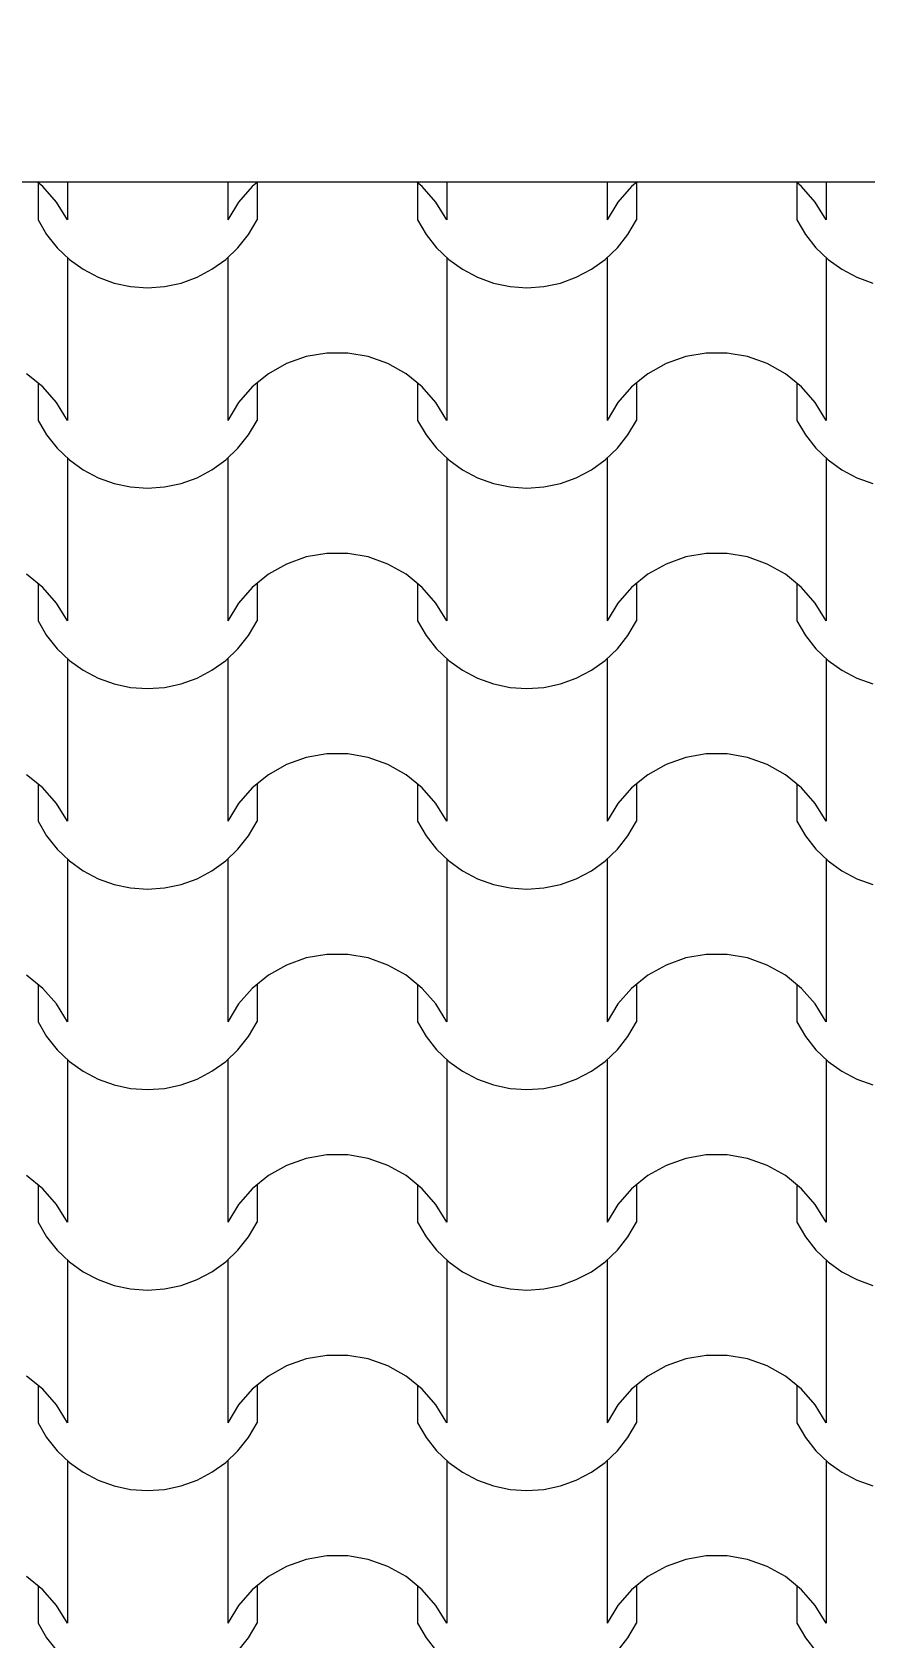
# Model space of a CAD drawing. Header units: millimetres. Extents: x 318905 to 439572, y -5133 to 105868.
# Drawn here: x 367604 to 368228, y 6543 to 7747 of the extents above; entities that cross this region are included whole.
import ezdxf

# ---------------------------------------------------------------- set-up
doc = ezdxf.new("R2010")
doc.units = ezdxf.units.MM
doc.header["$MEASUREMENT"] = 0
for name, color, linetype, lineweight in [('0_Stylo_No__98', 154, 'Continuous', 0), ('2D -  Dessin général_Stylo_No__1', 7, 'Continuous', 5), ('OMBRES_Stylo_No__1', 7, 'Continuous', 5)]:
    doc.layers.add(name, color=color, linetype=linetype, lineweight=lineweight)
doc.layers.add('OMBRES_Stylo_No__82', color=7, linetype='Continuous', lineweight=13, true_color=0xaaaaaa)
doc.styles.add('STYLE_GENERE_3', font='')
doc.styles.get('STYLE_GENERE_3').set_extended_font_data('Arial')
doc.dimstyles.new('STYLE_GENERE__1', dxfattribs={"dimtxt": 200, "dimasz": 142.5, "dimexe": 0.18, "dimexo": 500, "dimgap": 0.09, "dimtad": 0, "dimtih": 1, "dimtoh": 1, "dimlfac": 0.001, "dimzin": 0, "dimdsep": 46, "dimtxsty": 'STYLE_GENERE_3', "dimblk": 'ARROWHEAD_6', "dimblk1": 'ARROWHEAD_6', "dimblk2": 'ARROWHEAD_6', "dimcen": 0.09, "dimclrd": 154, "dimclre": 154, "dimclrt": 154, "dimazin": 0, "dimtfac": 1, "dimtdec": 4, "dimtmove": 0, "dimatfit": 3, "dimfxl": 0, "dimtolj": 1, "dimtzin": 0, "dimarcsym": 0})

# ---------------------------------------------------------------- blocks, each defined once
blk = doc.blocks.new('*X107')
at = {"layer": 'OMBRES_Stylo_No__82', "linetype": 'Continuous'}
for p, q in [((367611.9, 7631.3), (367607.9, 7634.5)), ((367608.3, 7634.2), (367608.3, 7606.2)), ((367630.3, 7634.5), (367630.3, 7606.2)), ((367750.5, 7634.5), (367750.5, 7606.2)), ((367772.9, 7634.5), (367768.9, 7631.3)), ((367772.5, 7634.2), (367772.5, 7606.2)), ((367896.3, 7631.3), (367892.4, 7634.5)), ((367892.8, 7634.2), (367892.8, 7606.2)), ((367914.8, 7634.5), (367914.8, 7606.2)), ((368035, 7634.5), (368035, 7606.2)), ((368057.3, 7634.5), (368053.4, 7631.3)), ((368057, 7634.2), (368057, 7606.2)), ((368180.8, 7631.3), (368176.9, 7634.5)), ((368177.2, 7634.2), (368177.2, 7606.2)), ((368199.2, 7634.5), (368199.2, 7606.2)), ((367622.1, 7619.5), (367611.9, 7631.3)), ((367768.9, 7631.3), (367758.7, 7619.5)), ((367906.6, 7619.5), (367896.3, 7631.3)), ((368053.4, 7631.3), (368043.1, 7619.5)), ((368191.1, 7619.5), (368180.8, 7631.3)), ((367630.3, 7606.2), (367622.1, 7619.5)), ((367758.7, 7619.5), (367750.5, 7606.2)), ((367914.8, 7606.2), (367906.6, 7619.5)), ((368043.1, 7619.5), (368035, 7606.2)), ((368199.2, 7606.2), (368191.1, 7619.5)), ((367608.3, 7606.2), (367614.7, 7595.2)), ((367766.1, 7595.2), (367772.5, 7606.2)), ((367892.8, 7606.2), (367899.2, 7595.2)), ((368050.6, 7595.2), (368057, 7606.2)), ((368177.2, 7606.2), (368183.7, 7595.2)), ((367614.7, 7595.2), (367622.6, 7585.3)), ((367758.2, 7585.3), (367766.1, 7595.2)), ((367899.2, 7595.2), (367907.1, 7585.3)), ((368042.7, 7585.3), (368050.6, 7595.2)), ((368183.7, 7595.2), (368191.6, 7585.3)), ((367622.6, 7585.3), (367631.8, 7576.5)), ((367630.3, 7577.8), (367630.3, 7516.8)), ((367631.8, 7576.5), (367642.1, 7569.1)), ((367738.7, 7569.1), (367749, 7576.5)), ((367749, 7576.5), (367758.2, 7585.3)), ((367750.5, 7577.8), (367750.5, 7516.8)), ((367907.1, 7585.3), (367916.3, 7576.5)), ((367914.8, 7577.8), (367914.8, 7516.8)), ((367916.3, 7576.5), (367926.6, 7569.1)), ((368023.2, 7569.1), (368033.5, 7576.5)), ((368033.5, 7576.5), (368042.7, 7585.3)), ((368035, 7577.8), (368035, 7516.8)), ((368191.6, 7585.3), (368200.8, 7576.5)), ((368199.2, 7577.8), (368199.2, 7516.8)), ((368200.8, 7576.5), (368211.1, 7569.1)), ((367642.1, 7569.1), (367653.3, 7563.1)), ((367653.3, 7563.1), (367665.3, 7558.8)), ((367715.5, 7558.8), (367727.5, 7563.1)), ((367727.5, 7563.1), (367738.7, 7569.1)), ((367926.6, 7569.1), (367937.8, 7563.1)), ((367937.8, 7563.1), (367949.8, 7558.8)), ((368000, 7558.8), (368011.9, 7563.1)), ((368011.9, 7563.1), (368023.2, 7569.1)), ((368211.1, 7569.1), (368222.3, 7563.1)), ((368222.3, 7563.1), (368234.3, 7558.8)), ((367665.3, 7558.8), (367677.7, 7556.2)), ((367677.7, 7556.2), (367690.4, 7555.3)), ((367690.4, 7555.3), (367703.1, 7556.2)), ((367703.1, 7556.2), (367715.5, 7558.8)), ((367949.8, 7558.8), (367962.2, 7556.2)), ((367962.2, 7556.2), (367974.9, 7555.3)), ((367974.9, 7555.3), (367987.6, 7556.2)), ((367987.6, 7556.2), (368000, 7558.8)), ((367630.3, 7516.8), (367630.3, 7455.8)), ((367750.5, 7516.8), (367750.5, 7455.8)), ((367914.8, 7516.8), (367914.8, 7455.8)), ((368035, 7516.8), (368035, 7455.8)), ((368199.2, 7516.8), (368199.2, 7455.8)), ((367809.4, 7503.7), (367794.7, 7498.5)), ((367824.8, 7506.3), (367809.4, 7503.7)), ((367832.6, 7506.3), (367824.8, 7506.3)), ((367840.5, 7506.3), (367832.6, 7506.3)), ((367855.9, 7503.7), (367840.5, 7506.3)), ((367870.6, 7498.5), (367855.9, 7503.7)), ((368093.9, 7503.7), (368079.2, 7498.5)), ((368109.3, 7506.3), (368093.9, 7503.7)), ((368117.1, 7506.3), (368109.3, 7506.3)), ((368124.9, 7506.3), (368117.1, 7506.3)), ((368140.3, 7503.7), (368124.9, 7506.3)), ((368155.1, 7498.5), (368140.3, 7503.7)), ((367611.9, 7481), (367599.7, 7490.8)), ((367781.1, 7490.8), (367768.9, 7481)), ((367794.7, 7498.5), (367781.1, 7490.8)), ((367884.2, 7490.8), (367870.6, 7498.5)), ((367896.3, 7481), (367884.2, 7490.8)), ((368065.5, 7490.8), (368053.4, 7481)), ((368079.2, 7498.5), (368065.5, 7490.8)), ((368168.7, 7490.8), (368155.1, 7498.5)), ((368180.8, 7481), (368168.7, 7490.8)), ((367608.3, 7483.9), (367608.3, 7455.8)), ((367622.1, 7469.2), (367611.9, 7481)), ((367768.9, 7481), (367758.7, 7469.2)), ((367772.5, 7483.9), (367772.5, 7455.8)), ((367892.8, 7483.9), (367892.8, 7455.8)), ((367906.6, 7469.2), (367896.3, 7481)), ((368053.4, 7481), (368043.1, 7469.2)), ((368057, 7483.9), (368057, 7455.8)), ((368177.2, 7483.9), (368177.2, 7455.8)), ((368191.1, 7469.2), (368180.8, 7481)), ((367630.3, 7455.8), (367622.1, 7469.2)), ((367758.7, 7469.2), (367750.5, 7455.8)), ((367914.8, 7455.8), (367906.6, 7469.2)), ((368043.1, 7469.2), (368035, 7455.8)), ((368199.2, 7455.8), (368191.1, 7469.2)), ((367608.3, 7455.8), (367614.7, 7444.9)), ((367766.1, 7444.9), (367772.5, 7455.8)), ((367892.8, 7455.8), (367899.2, 7444.9)), ((368050.6, 7444.9), (368057, 7455.8)), ((368177.2, 7455.8), (368183.7, 7444.9)), ((367614.7, 7444.9), (367622.6, 7434.9)), ((367758.2, 7434.9), (367766.1, 7444.9)), ((367899.2, 7444.9), (367907.1, 7434.9)), ((368042.7, 7434.9), (368050.6, 7444.9)), ((368183.7, 7444.9), (368191.6, 7434.9)), ((367622.6, 7434.9), (367631.8, 7426.2)), ((367749, 7426.2), (367758.2, 7434.9)), ((367907.1, 7434.9), (367916.3, 7426.2)), ((368033.5, 7426.2), (368042.7, 7434.9)), ((368191.6, 7434.9), (368200.8, 7426.2)), ((367630.3, 7427.4), (367630.3, 7366.5)), ((367631.8, 7426.2), (367642.1, 7418.7)), ((367642.1, 7418.7), (367653.3, 7412.8)), ((367727.5, 7412.8), (367738.7, 7418.7)), ((367738.7, 7418.7), (367749, 7426.2)), ((367750.5, 7427.4), (367750.5, 7366.5)), ((367914.8, 7427.4), (367914.8, 7366.5)), ((367916.3, 7426.2), (367926.6, 7418.7)), ((367926.6, 7418.7), (367937.8, 7412.8)), ((368011.9, 7412.8), (368023.2, 7418.7)), ((368023.2, 7418.7), (368033.5, 7426.2)), ((368035, 7427.4), (368035, 7366.5)), ((368199.2, 7427.4), (368199.2, 7366.5)), ((368200.8, 7426.2), (368211.1, 7418.7)), ((368211.1, 7418.7), (368222.3, 7412.8)), ((367653.3, 7412.8), (367665.3, 7408.5)), ((367665.3, 7408.5), (367677.7, 7405.9)), ((367677.7, 7405.9), (367690.4, 7405)), ((367690.4, 7405), (367703.1, 7405.9)), ((367703.1, 7405.9), (367715.5, 7408.5)), ((367715.5, 7408.5), (367727.5, 7412.8)), ((367937.8, 7412.8), (367949.8, 7408.5)), ((367949.8, 7408.5), (367962.2, 7405.9)), ((367962.2, 7405.9), (367974.9, 7405)), ((367974.9, 7405), (367987.6, 7405.9)), ((367987.6, 7405.9), (368000, 7408.5)), ((368000, 7408.5), (368011.9, 7412.8)), ((368222.3, 7412.8), (368234.3, 7408.5)), ((367630.3, 7366.5), (367630.3, 7305.5)), ((367750.5, 7366.5), (367750.5, 7305.5)), ((367914.8, 7366.5), (367914.8, 7305.5)), ((368035, 7366.5), (368035, 7305.5)), ((368199.2, 7366.5), (368199.2, 7305.5)), ((367794.7, 7348.1), (367781.1, 7340.5)), ((367809.4, 7353.4), (367794.7, 7348.1)), ((367824.8, 7356), (367809.4, 7353.4)), ((367832.6, 7356), (367824.8, 7356)), ((367840.5, 7356), (367832.6, 7356)), ((367855.9, 7353.4), (367840.5, 7356)), ((367870.6, 7348.1), (367855.9, 7353.4)), ((367884.2, 7340.5), (367870.6, 7348.1)), ((368079.2, 7348.1), (368065.5, 7340.5)), ((368093.9, 7353.4), (368079.2, 7348.1)), ((368109.3, 7356), (368093.9, 7353.4)), ((368117.1, 7356), (368109.3, 7356)), ((368124.9, 7356), (368117.1, 7356)), ((368140.3, 7353.4), (368124.9, 7356)), ((368155.1, 7348.1), (368140.3, 7353.4)), ((368168.7, 7340.5), (368155.1, 7348.1)), ((367611.9, 7330.6), (367599.7, 7340.5)), ((367608.3, 7333.5), (367608.3, 7305.5)), ((367781.1, 7340.5), (367768.9, 7330.6)), ((367772.5, 7333.5), (367772.5, 7305.5)), ((367896.3, 7330.6), (367884.2, 7340.5)), ((367892.8, 7333.5), (367892.8, 7305.5)), ((368065.5, 7340.5), (368053.4, 7330.6)), ((368057, 7333.5), (368057, 7305.5)), ((368180.8, 7330.6), (368168.7, 7340.5)), ((368177.2, 7333.5), (368177.2, 7305.5)), ((367622.1, 7318.8), (367611.9, 7330.6)), ((367768.9, 7330.6), (367758.7, 7318.8)), ((367906.6, 7318.8), (367896.3, 7330.6)), ((368053.4, 7330.6), (368043.1, 7318.8)), ((368191.1, 7318.8), (368180.8, 7330.6)), ((367630.3, 7305.5), (367622.1, 7318.8)), ((367758.7, 7318.8), (367750.5, 7305.5)), ((367914.8, 7305.5), (367906.6, 7318.8)), ((368043.1, 7318.8), (368035, 7305.5)), ((368199.2, 7305.5), (368191.1, 7318.8)), ((367608.3, 7305.5), (367614.7, 7294.5)), ((367766.1, 7294.5), (367772.5, 7305.5)), ((367892.8, 7305.5), (367899.2, 7294.5)), ((368050.6, 7294.5), (368057, 7305.5)), ((368177.2, 7305.5), (368183.7, 7294.5)), ((367614.7, 7294.5), (367622.6, 7284.6)), ((367758.2, 7284.6), (367766.1, 7294.5)), ((367899.2, 7294.5), (367907.1, 7284.6)), ((368042.7, 7284.6), (368050.6, 7294.5)), ((368183.7, 7294.5), (368191.6, 7284.6)), ((367622.6, 7284.6), (367631.8, 7275.8)), ((367630.3, 7277.1), (367630.3, 7216.1)), ((367631.8, 7275.8), (367642.1, 7268.4)), ((367738.7, 7268.4), (367749, 7275.8)), ((367749, 7275.8), (367758.2, 7284.6)), ((367750.5, 7277.1), (367750.5, 7216.1)), ((367907.1, 7284.6), (367916.3, 7275.8)), ((367914.8, 7277.1), (367914.8, 7216.1)), ((367916.3, 7275.8), (367926.6, 7268.4)), ((368023.2, 7268.4), (368033.5, 7275.8)), ((368033.5, 7275.8), (368042.7, 7284.6)), ((368035, 7277.1), (368035, 7216.1)), ((368191.6, 7284.6), (368200.8, 7275.8)), ((368199.2, 7277.1), (368199.2, 7216.1)), ((368200.8, 7275.8), (368211.1, 7268.4)), ((367642.1, 7268.4), (367653.3, 7262.5)), ((367653.3, 7262.5), (367665.3, 7258.2)), ((367715.5, 7258.2), (367727.5, 7262.5)), ((367727.5, 7262.5), (367738.7, 7268.4)), ((367926.6, 7268.4), (367937.8, 7262.5)), ((367937.8, 7262.5), (367949.8, 7258.2)), ((368000, 7258.2), (368011.9, 7262.5)), ((368011.9, 7262.5), (368023.2, 7268.4)), ((368211.1, 7268.4), (368222.3, 7262.5)), ((368222.3, 7262.5), (368234.3, 7258.2)), ((367665.3, 7258.2), (367677.7, 7255.5)), ((367677.7, 7255.5), (367690.4, 7254.7)), ((367690.4, 7254.7), (367703.1, 7255.5)), ((367703.1, 7255.5), (367715.5, 7258.2)), ((367949.8, 7258.2), (367962.2, 7255.5)), ((367962.2, 7255.5), (367974.9, 7254.7)), ((367974.9, 7254.7), (367987.6, 7255.5)), ((367987.6, 7255.5), (368000, 7258.2)), ((367630.3, 7216.1), (367630.3, 7155.2)), ((367750.5, 7216.1), (367750.5, 7155.2)), ((367914.8, 7216.1), (367914.8, 7155.2)), ((368035, 7216.1), (368035, 7155.2)), ((368199.2, 7216.1), (368199.2, 7155.2)), ((367809.4, 7203), (367794.7, 7197.8)), ((367824.8, 7205.7), (367809.4, 7203)), ((367832.6, 7205.7), (367824.8, 7205.7)), ((367840.5, 7205.7), (367832.6, 7205.7)), ((367855.9, 7203), (367840.5, 7205.7)), ((367870.6, 7197.8), (367855.9, 7203)), ((368093.9, 7203), (368079.2, 7197.8)), ((368109.3, 7205.7), (368093.9, 7203)), ((368117.1, 7205.7), (368109.3, 7205.7)), ((368124.9, 7205.7), (368117.1, 7205.7)), ((368140.3, 7203), (368124.9, 7205.7)), ((368155.1, 7197.8), (368140.3, 7203)), ((367611.9, 7180.3), (367599.7, 7190.1)), ((367781.1, 7190.1), (367768.9, 7180.3)), ((367794.7, 7197.8), (367781.1, 7190.1)), ((367884.2, 7190.1), (367870.6, 7197.8)), ((367896.3, 7180.3), (367884.2, 7190.1)), ((368065.5, 7190.1), (368053.4, 7180.3)), ((368079.2, 7197.8), (368065.5, 7190.1)), ((368168.7, 7190.1), (368155.1, 7197.8)), ((368180.8, 7180.3), (368168.7, 7190.1)), ((367608.3, 7183.2), (367608.3, 7155.2)), ((367622.1, 7168.5), (367611.9, 7180.3)), ((367768.9, 7180.3), (367758.7, 7168.5)), ((367772.5, 7183.2), (367772.5, 7155.2)), ((367892.8, 7183.2), (367892.8, 7155.2)), ((367906.6, 7168.5), (367896.3, 7180.3)), ((368053.4, 7180.3), (368043.1, 7168.5)), ((368057, 7183.2), (368057, 7155.2)), ((368177.2, 7183.2), (368177.2, 7155.2)), ((368191.1, 7168.5), (368180.8, 7180.3)), ((367630.3, 7155.2), (367622.1, 7168.5)), ((367758.7, 7168.5), (367750.5, 7155.2)), ((367914.8, 7155.2), (367906.6, 7168.5)), ((368043.1, 7168.5), (368035, 7155.2)), ((368199.2, 7155.2), (368191.1, 7168.5)), ((367608.3, 7155.2), (367614.7, 7144.2)), ((367766.1, 7144.2), (367772.5, 7155.2)), ((367892.8, 7155.2), (367899.2, 7144.2)), ((368050.6, 7144.2), (368057, 7155.2)), ((368177.2, 7155.2), (368183.7, 7144.2)), ((367614.7, 7144.2), (367622.6, 7134.3)), ((367758.2, 7134.3), (367766.1, 7144.2)), ((367899.2, 7144.2), (367907.1, 7134.3)), ((368042.7, 7134.3), (368050.6, 7144.2)), ((368183.7, 7144.2), (368191.6, 7134.3)), ((367622.6, 7134.3), (367631.8, 7125.5)), ((367749, 7125.5), (367758.2, 7134.3)), ((367907.1, 7134.3), (367916.3, 7125.5)), ((368033.5, 7125.5), (368042.7, 7134.3)), ((368191.6, 7134.3), (368200.8, 7125.5)), ((367630.3, 7126.8), (367630.3, 7065.8)), ((367631.8, 7125.5), (367642.1, 7118.1)), ((367642.1, 7118.1), (367653.3, 7112.1)), ((367727.5, 7112.1), (367738.7, 7118.1)), ((367738.7, 7118.1), (367749, 7125.5)), ((367750.5, 7126.8), (367750.5, 7065.8)), ((367914.8, 7126.8), (367914.8, 7065.8)), ((367916.3, 7125.5), (367926.6, 7118.1)), ((367926.6, 7118.1), (367937.8, 7112.1)), ((368011.9, 7112.1), (368023.2, 7118.1)), ((368023.2, 7118.1), (368033.5, 7125.5)), ((368035, 7126.8), (368035, 7065.8)), ((368199.2, 7126.8), (368199.2, 7065.8)), ((368200.8, 7125.5), (368211.1, 7118.1)), ((368211.1, 7118.1), (368222.3, 7112.1)), ((367653.3, 7112.1), (367665.3, 7107.8)), ((367665.3, 7107.8), (367677.7, 7105.2)), ((367677.7, 7105.2), (367690.4, 7104.3)), ((367690.4, 7104.3), (367703.1, 7105.2)), ((367703.1, 7105.2), (367715.5, 7107.8)), ((367715.5, 7107.8), (367727.5, 7112.1)), ((367937.8, 7112.1), (367949.8, 7107.8)), ((367949.8, 7107.8), (367962.2, 7105.2)), ((367962.2, 7105.2), (367974.9, 7104.3)), ((367974.9, 7104.3), (367987.6, 7105.2)), ((367987.6, 7105.2), (368000, 7107.8)), ((368000, 7107.8), (368011.9, 7112.1)), ((368222.3, 7112.1), (368234.3, 7107.8)), ((367630.3, 7065.8), (367630.3, 7004.8)), ((367750.5, 7065.8), (367750.5, 7004.8)), ((367914.8, 7065.8), (367914.8, 7004.8)), ((368035, 7065.8), (368035, 7004.8)), ((368199.2, 7065.8), (368199.2, 7004.8)), ((367794.7, 7047.4), (367781.1, 7039.8)), ((367809.4, 7052.7), (367794.7, 7047.4)), ((367824.8, 7055.3), (367809.4, 7052.7)), ((367832.6, 7055.3), (367824.8, 7055.3)), ((367840.5, 7055.3), (367832.6, 7055.3)), ((367855.9, 7052.7), (367840.5, 7055.3)), ((367870.6, 7047.4), (367855.9, 7052.7)), ((367884.2, 7039.8), (367870.6, 7047.4)), ((368079.2, 7047.4), (368065.5, 7039.8)), ((368093.9, 7052.7), (368079.2, 7047.4)), ((368109.3, 7055.3), (368093.9, 7052.7)), ((368117.1, 7055.3), (368109.3, 7055.3)), ((368124.9, 7055.3), (368117.1, 7055.3)), ((368140.3, 7052.7), (368124.9, 7055.3)), ((368155.1, 7047.4), (368140.3, 7052.7)), ((368168.7, 7039.8), (368155.1, 7047.4)), ((367611.9, 7029.9), (367599.7, 7039.8)), ((367608.3, 7032.9), (367608.3, 7004.8)), ((367781.1, 7039.8), (367768.9, 7029.9)), ((367772.5, 7032.9), (367772.5, 7004.8)), ((367896.3, 7029.9), (367884.2, 7039.8)), ((367892.8, 7032.9), (367892.8, 7004.8)), ((368065.5, 7039.8), (368053.4, 7029.9)), ((368057, 7032.9), (368057, 7004.8)), ((368180.8, 7029.9), (368168.7, 7039.8)), ((368177.2, 7032.9), (368177.2, 7004.8)), ((367622.1, 7018.2), (367611.9, 7029.9)), ((367768.9, 7029.9), (367758.7, 7018.2)), ((367906.6, 7018.2), (367896.3, 7029.9)), ((368053.4, 7029.9), (368043.1, 7018.2)), ((368191.1, 7018.2), (368180.8, 7029.9)), ((367630.3, 7004.8), (367622.1, 7018.2)), ((367758.7, 7018.2), (367750.5, 7004.8)), ((367914.8, 7004.8), (367906.6, 7018.2)), ((368043.1, 7018.2), (368035, 7004.8)), ((368199.2, 7004.8), (368191.1, 7018.2)), ((367608.3, 7004.8), (367614.7, 6993.9)), ((367766.1, 6993.9), (367772.5, 7004.8)), ((367892.8, 7004.8), (367899.2, 6993.9)), ((368050.6, 6993.9), (368057, 7004.8)), ((368177.2, 7004.8), (368183.7, 6993.9)), ((367614.7, 6993.9), (367622.6, 6983.9)), ((367622.6, 6983.9), (367631.8, 6975.1)), ((367749, 6975.1), (367758.2, 6983.9)), ((367758.2, 6983.9), (367766.1, 6993.9)), ((367899.2, 6993.9), (367907.1, 6983.9)), ((367907.1, 6983.9), (367916.3, 6975.1)), ((368033.5, 6975.1), (368042.7, 6983.9)), ((368042.7, 6983.9), (368050.6, 6993.9)), ((368183.7, 6993.9), (368191.6, 6983.9)), ((368191.6, 6983.9), (368200.8, 6975.1)), ((367630.3, 6976.4), (367630.3, 6915.5)), ((367631.8, 6975.1), (367642.1, 6967.7)), ((367738.7, 6967.7), (367749, 6975.1)), ((367750.5, 6976.4), (367750.5, 6915.5)), ((367914.8, 6976.4), (367914.8, 6915.5)), ((367916.3, 6975.1), (367926.6, 6967.7)), ((368023.2, 6967.7), (368033.5, 6975.1)), ((368035, 6976.4), (368035, 6915.5)), ((368199.2, 6976.4), (368199.2, 6915.5)), ((368200.8, 6975.1), (368211.1, 6967.7)), ((367642.1, 6967.7), (367653.3, 6961.8)), ((367653.3, 6961.8), (367665.3, 6957.5)), ((367715.5, 6957.5), (367727.5, 6961.8)), ((367727.5, 6961.8), (367738.7, 6967.7)), ((367926.6, 6967.7), (367937.8, 6961.8)), ((367937.8, 6961.8), (367949.8, 6957.5)), ((368000, 6957.5), (368011.9, 6961.8)), ((368011.9, 6961.8), (368023.2, 6967.7)), ((368211.1, 6967.7), (368222.3, 6961.8)), ((368222.3, 6961.8), (368234.3, 6957.5)), ((367665.3, 6957.5), (367677.7, 6954.9)), ((367677.7, 6954.9), (367690.4, 6954)), ((367690.4, 6954), (367703.1, 6954.9)), ((367703.1, 6954.9), (367715.5, 6957.5)), ((367949.8, 6957.5), (367962.2, 6954.9)), ((367962.2, 6954.9), (367974.9, 6954)), ((367974.9, 6954), (367987.6, 6954.9)), ((367987.6, 6954.9), (368000, 6957.5)), ((367630.3, 6915.5), (367630.3, 6854.5)), ((367750.5, 6915.5), (367750.5, 6854.5)), ((367914.8, 6915.5), (367914.8, 6854.5)), ((368035, 6915.5), (368035, 6854.5)), ((368199.2, 6915.5), (368199.2, 6854.5)), ((367809.4, 6902.3), (367794.7, 6897.1)), ((367824.8, 6905), (367809.4, 6902.3)), ((367832.6, 6905), (367824.8, 6905)), ((367840.5, 6905), (367832.6, 6905)), ((367855.9, 6902.3), (367840.5, 6905)), ((367870.6, 6897.1), (367855.9, 6902.3)), ((368093.9, 6902.3), (368079.2, 6897.1)), ((368109.3, 6905), (368093.9, 6902.3)), ((368117.1, 6905), (368109.3, 6905)), ((368124.9, 6905), (368117.1, 6905)), ((368140.3, 6902.3), (368124.9, 6905)), ((368155.1, 6897.1), (368140.3, 6902.3)), ((367611.9, 6879.6), (367599.7, 6889.5)), ((367781.1, 6889.5), (367768.9, 6879.6)), ((367794.7, 6897.1), (367781.1, 6889.5)), ((367884.2, 6889.5), (367870.6, 6897.1)), ((367896.3, 6879.6), (367884.2, 6889.5)), ((368065.5, 6889.5), (368053.4, 6879.6)), ((368079.2, 6897.1), (368065.5, 6889.5)), ((368168.7, 6889.5), (368155.1, 6897.1)), ((368180.8, 6879.6), (368168.7, 6889.5)), ((367608.3, 6882.5), (367608.3, 6854.5)), ((367622.1, 6867.8), (367611.9, 6879.6)), ((367768.9, 6879.6), (367758.7, 6867.8)), ((367772.5, 6882.5), (367772.5, 6854.5)), ((367892.8, 6882.5), (367892.8, 6854.5)), ((367906.6, 6867.8), (367896.3, 6879.6)), ((368053.4, 6879.6), (368043.1, 6867.8)), ((368057, 6882.5), (368057, 6854.5)), ((368177.2, 6882.5), (368177.2, 6854.5)), ((368191.1, 6867.8), (368180.8, 6879.6)), ((367630.3, 6854.5), (367622.1, 6867.8)), ((367758.7, 6867.8), (367750.5, 6854.5)), ((367914.8, 6854.5), (367906.6, 6867.8)), ((368043.1, 6867.8), (368035, 6854.5)), ((368199.2, 6854.5), (368191.1, 6867.8)), ((367608.3, 6854.5), (367614.7, 6843.5)), ((367766.1, 6843.5), (367772.5, 6854.5)), ((367892.8, 6854.5), (367899.2, 6843.5)), ((368050.6, 6843.5), (368057, 6854.5)), ((368177.2, 6854.5), (368183.7, 6843.5)), ((367614.7, 6843.5), (367622.6, 6833.6)), ((367758.2, 6833.6), (367766.1, 6843.5)), ((367899.2, 6843.5), (367907.1, 6833.6)), ((368042.7, 6833.6), (368050.6, 6843.5)), ((368183.7, 6843.5), (368191.6, 6833.6)), ((367622.6, 6833.6), (367631.8, 6824.8)), ((367749, 6824.8), (367758.2, 6833.6)), ((367907.1, 6833.6), (367916.3, 6824.8)), ((368033.5, 6824.8), (368042.7, 6833.6)), ((368191.6, 6833.6), (368200.8, 6824.8)), ((367630.3, 6826.1), (367630.3, 6765.1)), ((367631.8, 6824.8), (367642.1, 6817.4)), ((367642.1, 6817.4), (367653.3, 6811.5)), ((367727.5, 6811.5), (367738.7, 6817.4)), ((367738.7, 6817.4), (367749, 6824.8)), ((367750.5, 6826.1), (367750.5, 6765.1)), ((367914.8, 6826.1), (367914.8, 6765.1)), ((367916.3, 6824.8), (367926.6, 6817.4)), ((367926.6, 6817.4), (367937.8, 6811.5)), ((368011.9, 6811.5), (368023.2, 6817.4)), ((368023.2, 6817.4), (368033.5, 6824.8)), ((368035, 6826.1), (368035, 6765.1)), ((368199.2, 6826.1), (368199.2, 6765.1)), ((368200.8, 6824.8), (368211.1, 6817.4)), ((368211.1, 6817.4), (368222.3, 6811.5)), ((367653.3, 6811.5), (367665.3, 6807.2)), ((367665.3, 6807.2), (367677.7, 6804.5)), ((367677.7, 6804.5), (367690.4, 6803.7)), ((367690.4, 6803.7), (367703.1, 6804.5)), ((367703.1, 6804.5), (367715.5, 6807.2)), ((367715.5, 6807.2), (367727.5, 6811.5)), ((367937.8, 6811.5), (367949.8, 6807.2)), ((367949.8, 6807.2), (367962.2, 6804.5)), ((367962.2, 6804.5), (367974.9, 6803.7)), ((367974.9, 6803.7), (367987.6, 6804.5)), ((367987.6, 6804.5), (368000, 6807.2)), ((368000, 6807.2), (368011.9, 6811.5)), ((368222.3, 6811.5), (368234.3, 6807.2)), ((367630.3, 6765.1), (367630.3, 6704.2)), ((367750.5, 6765.1), (367750.5, 6704.2)), ((367914.8, 6765.1), (367914.8, 6704.2)), ((368035, 6765.1), (368035, 6704.2)), ((368199.2, 6765.1), (368199.2, 6704.2)), ((367794.7, 6746.8), (367781.1, 6739.1)), ((367809.4, 6752), (367794.7, 6746.8)), ((367824.8, 6754.7), (367809.4, 6752)), ((367832.6, 6754.7), (367824.8, 6754.7)), ((367840.5, 6754.7), (367832.6, 6754.7)), ((367855.9, 6752), (367840.5, 6754.7)), ((367870.6, 6746.8), (367855.9, 6752)), ((367884.2, 6739.1), (367870.6, 6746.8)), ((368079.2, 6746.8), (368065.5, 6739.1)), ((368093.9, 6752), (368079.2, 6746.8)), ((368109.3, 6754.7), (368093.9, 6752)), ((368117.1, 6754.7), (368109.3, 6754.7)), ((368124.9, 6754.7), (368117.1, 6754.7)), ((368140.3, 6752), (368124.9, 6754.7)), ((368155.1, 6746.8), (368140.3, 6752)), ((368168.7, 6739.1), (368155.1, 6746.8)), ((367611.9, 6729.3), (367599.7, 6739.1)), ((367608.3, 6732.2), (367608.3, 6704.2)), ((367781.1, 6739.1), (367768.9, 6729.3)), ((367772.5, 6732.2), (367772.5, 6704.2)), ((367896.3, 6729.3), (367884.2, 6739.1)), ((367892.8, 6732.2), (367892.8, 6704.2)), ((368065.5, 6739.1), (368053.4, 6729.3)), ((368057, 6732.2), (368057, 6704.2)), ((368180.8, 6729.3), (368168.7, 6739.1)), ((368177.2, 6732.2), (368177.2, 6704.2)), ((367622.1, 6717.5), (367611.9, 6729.3)), ((367768.9, 6729.3), (367758.7, 6717.5)), ((367906.6, 6717.5), (367896.3, 6729.3)), ((368053.4, 6729.3), (368043.1, 6717.5)), ((368191.1, 6717.5), (368180.8, 6729.3)), ((367630.3, 6704.2), (367622.1, 6717.5)), ((367758.7, 6717.5), (367750.5, 6704.2)), ((367914.8, 6704.2), (367906.6, 6717.5)), ((368043.1, 6717.5), (368035, 6704.2)), ((368199.2, 6704.2), (368191.1, 6717.5)), ((367608.3, 6704.2), (367614.7, 6693.2)), ((367766.1, 6693.2), (367772.5, 6704.2)), ((367892.8, 6704.2), (367899.2, 6693.2)), ((368050.6, 6693.2), (368057, 6704.2)), ((368177.2, 6704.2), (368183.7, 6693.2)), ((367614.7, 6693.2), (367622.6, 6683.2)), ((367622.6, 6683.2), (367631.8, 6674.5)), ((367749, 6674.5), (367758.2, 6683.2)), ((367758.2, 6683.2), (367766.1, 6693.2)), ((367899.2, 6693.2), (367907.1, 6683.2)), ((367907.1, 6683.2), (367916.3, 6674.5)), ((368033.5, 6674.5), (368042.7, 6683.2)), ((368042.7, 6683.2), (368050.6, 6693.2)), ((368183.7, 6693.2), (368191.6, 6683.2)), ((368191.6, 6683.2), (368200.8, 6674.5)), ((367630.3, 6675.8), (367630.3, 6614.8)), ((367631.8, 6674.5), (367642.1, 6667.1)), ((367738.7, 6667.1), (367749, 6674.5)), ((367750.5, 6675.8), (367750.5, 6614.8)), ((367914.8, 6675.8), (367914.8, 6614.8)), ((367916.3, 6674.5), (367926.6, 6667.1)), ((368023.2, 6667.1), (368033.5, 6674.5)), ((368035, 6675.8), (368035, 6614.8)), ((368199.2, 6675.8), (368199.2, 6614.8)), ((368200.8, 6674.5), (368211.1, 6667.1)), ((367642.1, 6667.1), (367653.3, 6661.1)), ((367653.3, 6661.1), (367665.3, 6656.8)), ((367715.5, 6656.8), (367727.5, 6661.1)), ((367727.5, 6661.1), (367738.7, 6667.1)), ((367926.6, 6667.1), (367937.8, 6661.1)), ((367937.8, 6661.1), (367949.8, 6656.8)), ((368000, 6656.8), (368011.9, 6661.1)), ((368011.9, 6661.1), (368023.2, 6667.1)), ((368211.1, 6667.1), (368222.3, 6661.1)), ((368222.3, 6661.1), (368234.3, 6656.8)), ((367665.3, 6656.8), (367677.7, 6654.2)), ((367677.7, 6654.2), (367690.4, 6653.3)), ((367690.4, 6653.3), (367703.1, 6654.2)), ((367703.1, 6654.2), (367715.5, 6656.8)), ((367949.8, 6656.8), (367962.2, 6654.2)), ((367962.2, 6654.2), (367974.9, 6653.3)), ((367974.9, 6653.3), (367987.6, 6654.2)), ((367987.6, 6654.2), (368000, 6656.8)), ((367630.3, 6614.8), (367630.3, 6553.8)), ((367750.5, 6614.8), (367750.5, 6553.8)), ((367914.8, 6614.8), (367914.8, 6553.8)), ((368035, 6614.8), (368035, 6553.8)), ((368199.2, 6614.8), (368199.2, 6553.8)), ((367809.4, 6601.7), (367794.7, 6596.4)), ((367824.8, 6604.3), (367809.4, 6601.7)), ((367832.6, 6604.3), (367824.8, 6604.3)), ((367840.5, 6604.3), (367832.6, 6604.3)), ((367855.9, 6601.7), (367840.5, 6604.3)), ((367870.6, 6596.4), (367855.9, 6601.7)), ((368093.9, 6601.7), (368079.2, 6596.4)), ((368109.3, 6604.3), (368093.9, 6601.7)), ((368117.1, 6604.3), (368109.3, 6604.3)), ((368124.9, 6604.3), (368117.1, 6604.3)), ((368140.3, 6601.7), (368124.9, 6604.3)), ((368155.1, 6596.4), (368140.3, 6601.7)), ((367611.9, 6578.9), (367599.7, 6588.8)), ((367781.1, 6588.8), (367768.9, 6578.9)), ((367794.7, 6596.4), (367781.1, 6588.8)), ((367884.2, 6588.8), (367870.6, 6596.4)), ((367896.3, 6578.9), (367884.2, 6588.8)), ((368065.5, 6588.8), (368053.4, 6578.9)), ((368079.2, 6596.4), (368065.5, 6588.8)), ((368168.7, 6588.8), (368155.1, 6596.4)), ((368180.8, 6578.9), (368168.7, 6588.8)), ((367608.3, 6581.8), (367608.3, 6553.8)), ((367622.1, 6567.2), (367611.9, 6578.9)), ((367768.9, 6578.9), (367758.7, 6567.2)), ((367772.5, 6581.8), (367772.5, 6553.8)), ((367892.8, 6581.8), (367892.8, 6553.8)), ((367906.6, 6567.2), (367896.3, 6578.9)), ((368053.4, 6578.9), (368043.1, 6567.2)), ((368057, 6581.8), (368057, 6553.8)), ((368177.2, 6581.8), (368177.2, 6553.8)), ((368191.1, 6567.2), (368180.8, 6578.9)), ((367630.3, 6553.8), (367622.1, 6567.2)), ((367758.7, 6567.2), (367750.5, 6553.8)), ((367914.8, 6553.8), (367906.6, 6567.2)), ((368043.1, 6567.2), (368035, 6553.8)), ((368199.2, 6553.8), (368191.1, 6567.2)), ((367608.3, 6553.8), (367614.7, 6542.9)), ((367766.1, 6542.9), (367772.5, 6553.8)), ((367892.8, 6553.8), (367899.2, 6542.9)), ((368050.6, 6542.9), (368057, 6553.8)), ((368177.2, 6553.8), (368183.7, 6542.9)), ((367614.7, 6542.9), (367622.6, 6532.9)), ((367758.2, 6532.9), (367766.1, 6542.9)), ((367899.2, 6542.9), (367907.1, 6532.9)), ((368042.7, 6532.9), (368050.6, 6542.9)), ((368183.7, 6542.9), (368191.6, 6532.9))]:
    blk.add_line(p, q, dxfattribs=at)
blk = doc.blocks.new('Hachure_26', base_point=(0, 4000))
at = {"layer": 'OMBRES_Stylo_No__1', "linetype": 'Continuous'}
blk.add_line((369844.5, 7634.5), (361366.4, 7634.5), dxfattribs=at)
at = {"layer": 'OMBRES_Stylo_No__82', "linetype": 'Continuous'}
blk.add_blockref('*X107', (0, 0), dxfattribs=at)
blk = doc.blocks.new('*D124')
at = {"layer": '0_Stylo_No__98', "linetype": 'Continuous'}
for p, q in [((352187.7, 7634.5), (352187.7, 7747)), ((352262.7, 7559.5), (352112.7, 7709.5)), ((352687.7, 7634.5), (352047.1, 7634.5)), ((352187.7, 3678.3), (352187.7, 7634.5)), ((352187.7, -552.4), (352187.7, 3403.7)), ((352112.7, -477.4), (352262.7, -627.4)), ((352328.3, -552.4), (351687.7, -552.4)), ((352187.7, -664.9), (352187.7, -552.4))]:
    blk.add_line(p, q, dxfattribs=at)
at = {"layer": '0_Stylo_No__98', "insert": (351920.8, 3441), "char_height": 200, "attachment_point": 7, "style": 'STYLE_GENERE_3'}
blk.add_mtext('\\A1;{\\pql;\\fArial|b0|i0|c0|p34;8,19}', dxfattribs=at)
blk = doc.blocks.new('ARROWHEAD_6')
at = {"color": 0, "linetype": 'Continuous', "lineweight": 0}
for p, q in [((-0.5, -0.5), (0.5, 0.5)), ((0, 0), (-1, 0))]:
    blk.add_line(p, q, dxfattribs=at)

msp = doc.modelspace()

# ---------------------------------------------------------------- linework, layer by layer
at = {"layer": '2D -  Dessin général_Stylo_No__1', "linetype": 'Continuous'}
msp.add_line((369844.465, 7634.463), (354049.368, 7634.516), dxfattribs=at)

# ---------------------------------------------------------------- block references
at = {"layer": 'OMBRES_Stylo_No__82', "linetype": 'Continuous'}
msp.add_blockref('Hachure_26', (0, 4000), dxfattribs=at)

# ---------------------------------------------------------------- dimensions: what is measured, and where the dimension line sits
at = {"color": 154, "linetype": 'Continuous', "lineweight": 0}
dim = msp.add_linear_dim(base=(352187.679, 7634.463), p1=(352187.679, -552.434), p2=(369844.465, 7634.463), angle=90, dimstyle='STYLE_GENERE__1', dxfattribs=at)
dim.commit()
dim.dimension.update_dxf_attribs({"geometry": '*D124', "text_midpoint": (352215.877, 3541.014), "dimtype": 160})

doc.saveas('drawing.dxf')
